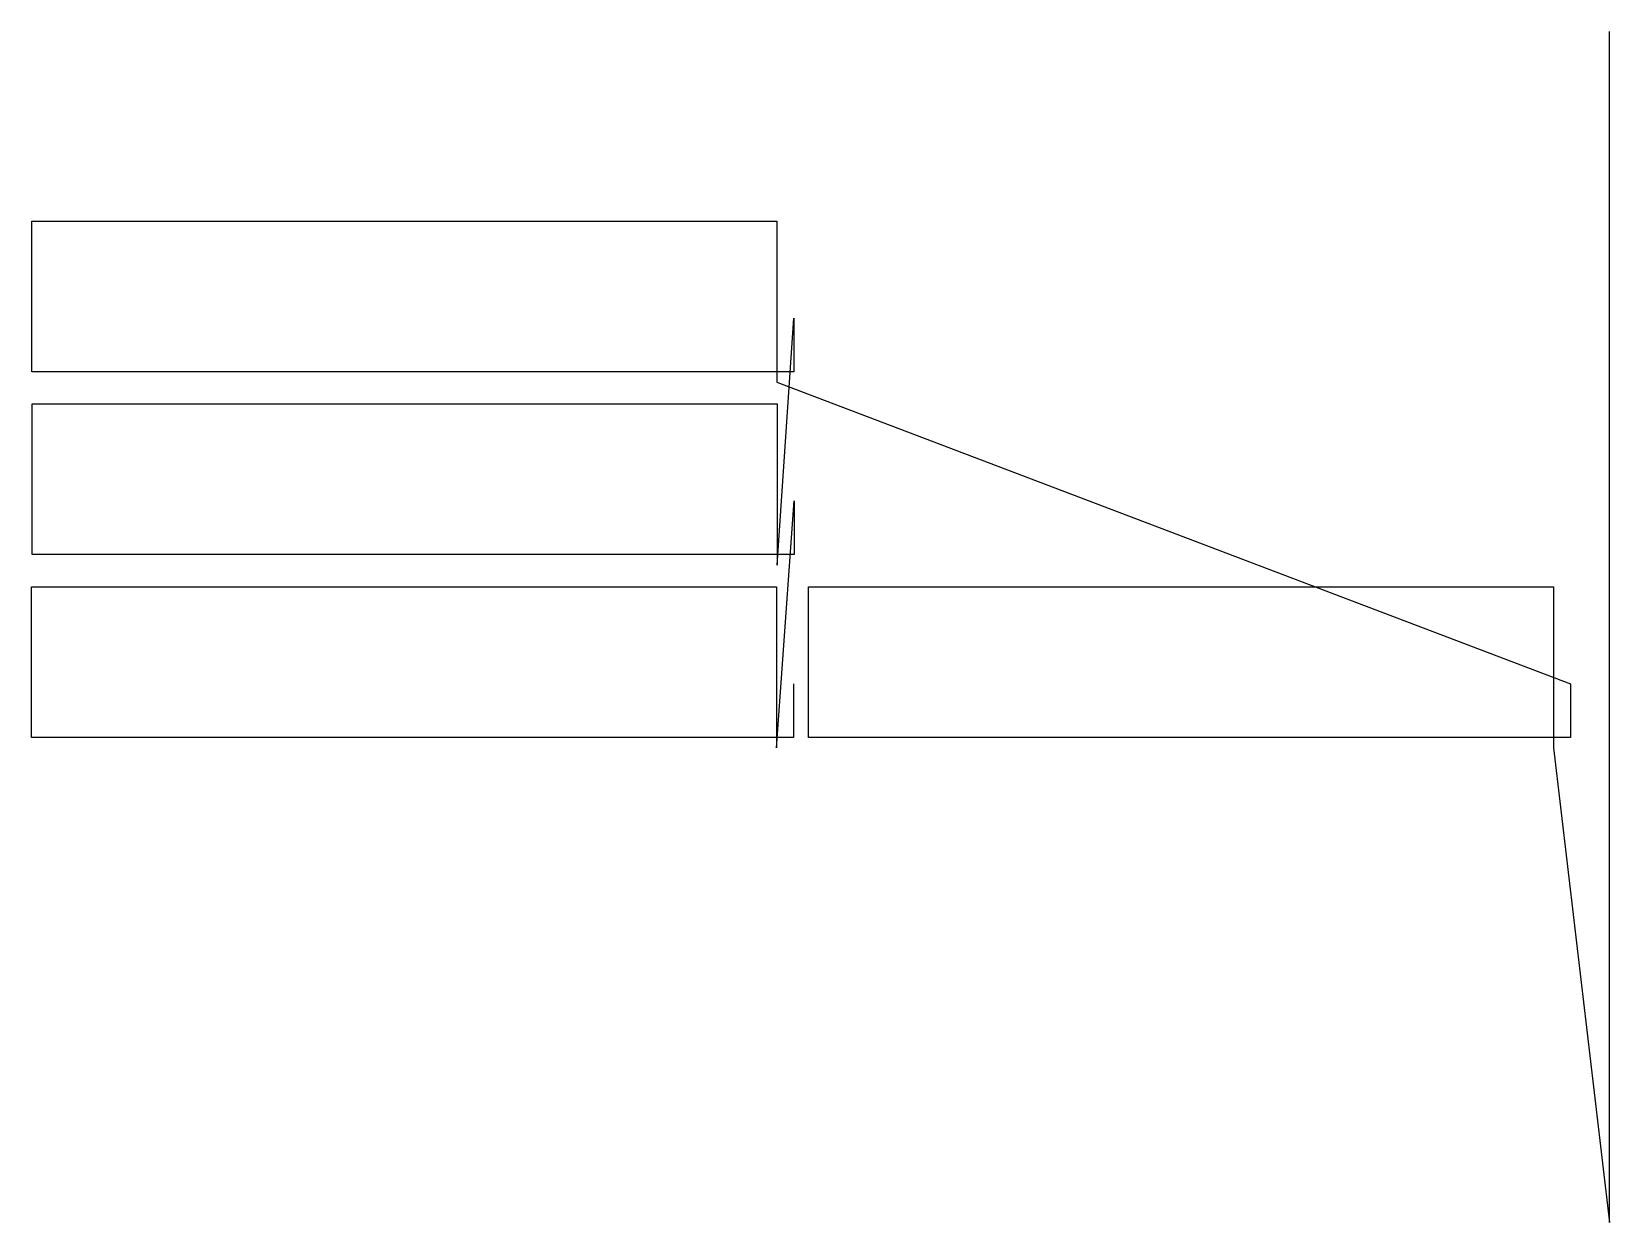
# Model space of a CAD drawing. Header units: metres. Extents: x 15 to 758, y 439 to 1000.
import ezdxf

# ---------------------------------------------------------------- set-up
doc = ezdxf.new("R2010")
doc.units = ezdxf.units.M

msp = doc.modelspace()

# ---------------------------------------------------------------- linework, layer by layer
at = {"layer": 'TOOL_0'}
for p, q in [((758.456, 999), (758.456, 1000)), ((758.456, 438.995), (758.456, 999)), ((15.195, 839.724), (15.195, 910.724)), ((15.195, 910.724), (366.195, 910.724)), ((366.195, 910.724), (366.195, 839.724)), ((366.333, 748.645), (374.19, 864.998)), ((374.19, 864.998), (374.19, 839.765)), ((366.195, 839.724), (15.195, 839.724)), ((374.19, 839.765), (366.195, 839.724)), ((366.195, 839.724), (366.195, 834.778)), ((366.195, 834.778), (740.11, 692.732)), ((15.333, 753.591), (15.333, 824.591)), ((15.333, 824.591), (366.333, 824.591)), ((366.333, 824.591), (366.333, 753.591)), ((366.058, 662.512), (374.328, 778.865)), ((374.328, 778.865), (374.328, 753.632)), ((366.333, 753.591), (15.333, 753.591)), ((374.328, 753.632), (366.333, 753.591)), ((366.333, 753.591), (366.333, 748.645)), ((15.058, 667.458), (15.058, 738.458)), ((15.058, 738.458), (366.058, 738.458)), ((366.058, 738.458), (366.058, 667.458)), ((381.115, 667.458), (381.115, 738.458)), ((381.115, 738.458), (732.115, 738.458)), ((732.115, 738.458), (732.115, 667.458)), ((374.053, 692.732), (374.053, 667.499)), ((740.11, 692.732), (740.11, 667.499)), ((366.058, 667.458), (15.058, 667.458)), ((374.053, 667.499), (366.058, 667.458)), ((366.058, 667.458), (366.058, 662.512)), ((732.115, 667.458), (381.115, 667.458)), ((740.11, 667.499), (732.115, 667.458)), ((732.115, 667.458), (732.115, 662.512)), ((732.115, 662.512), (758.456, 438.995))]:
    msp.add_line(p, q, dxfattribs=at)

doc.saveas('drawing.dxf')
